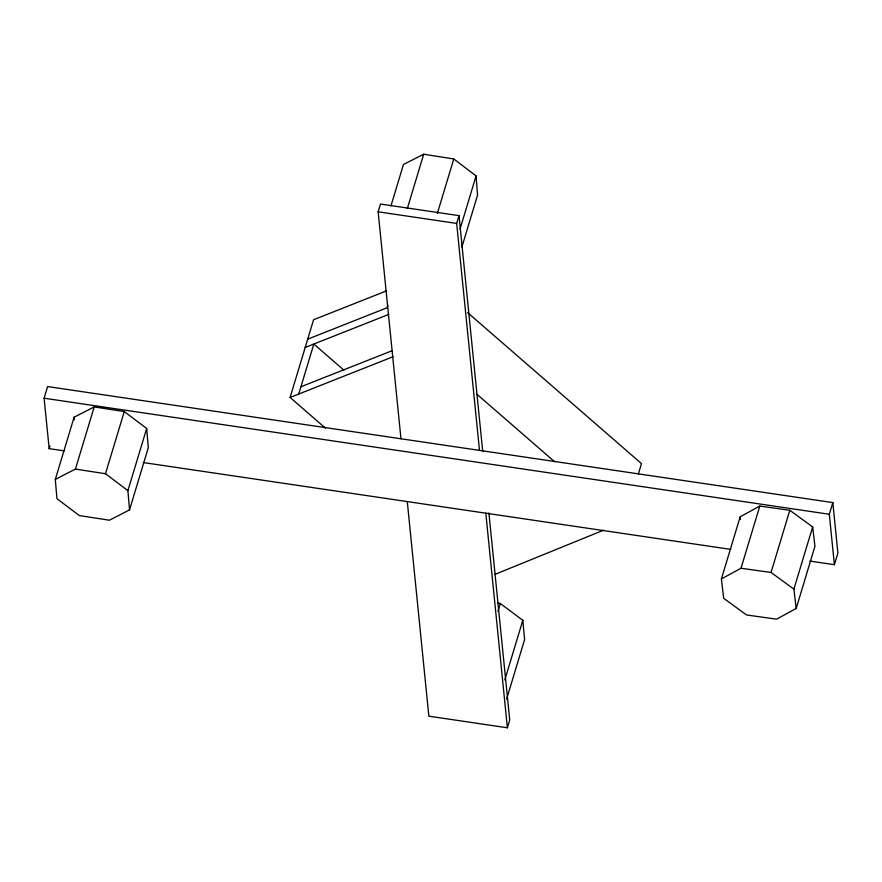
<?xml version="1.0" encoding="UTF-8"?>
<svg xmlns="http://www.w3.org/2000/svg" width="882" height="882" viewBox="0 0 882 882"><rect width="100%" height="100%" fill="white"/><g stroke="black" fill="none" stroke-linecap="round" stroke-linejoin="round"><path stroke-width="1.32" d="M64.166 450.867L49.172 448.651L44.1 398.212L47.617 386.559L832.828 502.597L837.9 553.036L834.383 564.689L809.841 561.062M49.172 448.651L49.954 446.06M55.312 479.411L74.088 417.241L94.198 406.911L124.274 411.563L146.677 428.465L148.297 447.714L129.533 509.884L109.412 520.215L79.347 515.562L56.944 498.672L55.312 479.411L75.433 469.081L105.498 473.733L127.901 490.635L129.533 509.884M75.433 469.081L94.198 406.911M105.498 473.733L124.274 411.563M127.901 490.635L146.677 428.465M325.381 428.079L290.101 397.451L313.573 319.736L386.525 290.884M298.744 394.034L313.838 344.035L343.969 370.208M400.968 438.773L378.146 211.812L380.484 204.04L459.015 215.649L482.73 451.595M390.958 205.903L403.471 164.46L423.702 154.218L453.778 158.969L476.082 175.915L477.548 195.143L461.903 246.96M407.286 208.615L423.702 154.218M387.837 305.183L387.055 307.774L307.697 339.162M437.362 213.367L453.778 158.969M479.488 450.382L456.667 223.422L459.015 215.649M460.051 229.022L476.082 175.915M497.955 611.237L500.303 603.464L497.691 603.067M504.824 679.89L522.817 620.311L500.303 603.464M506.61 699.172L524.592 639.593L522.817 620.311M407.275 501.516L428.861 716.173L507.382 727.782L509.719 720.01L488.904 512.96M638.37 473.976L641.49 463.623L467.57 312.57M721.399 578.945L740.174 516.775L759.788 506.07L789.809 510.281L812.664 526.951L814.946 546.3L796.181 608.47L776.568 619.175L746.547 614.952L723.692 598.294L721.399 578.945L741.012 568.24L771.044 572.451L793.888 589.121L796.181 608.47M741.012 568.24L759.788 506.07M771.044 572.451L789.809 510.281M793.888 589.121L812.664 526.951M834.383 564.689L829.312 514.261L832.828 502.597M495.078 574.336L603.486 530.214M305.194 347.453L388.73 314.422M300.938 386.768L392.325 350.628M290.101 397.451L393.185 356.681M378.146 211.812L456.667 223.422M44.1 398.212L829.312 514.261M143.237 462.554L730.781 549.387M476.975 394.309L554.569 461.705M740.174 516.775L740.483 519.355M485.795 513.126L507.382 727.782M74.088 417.241L74.309 419.81"/></g></svg>
